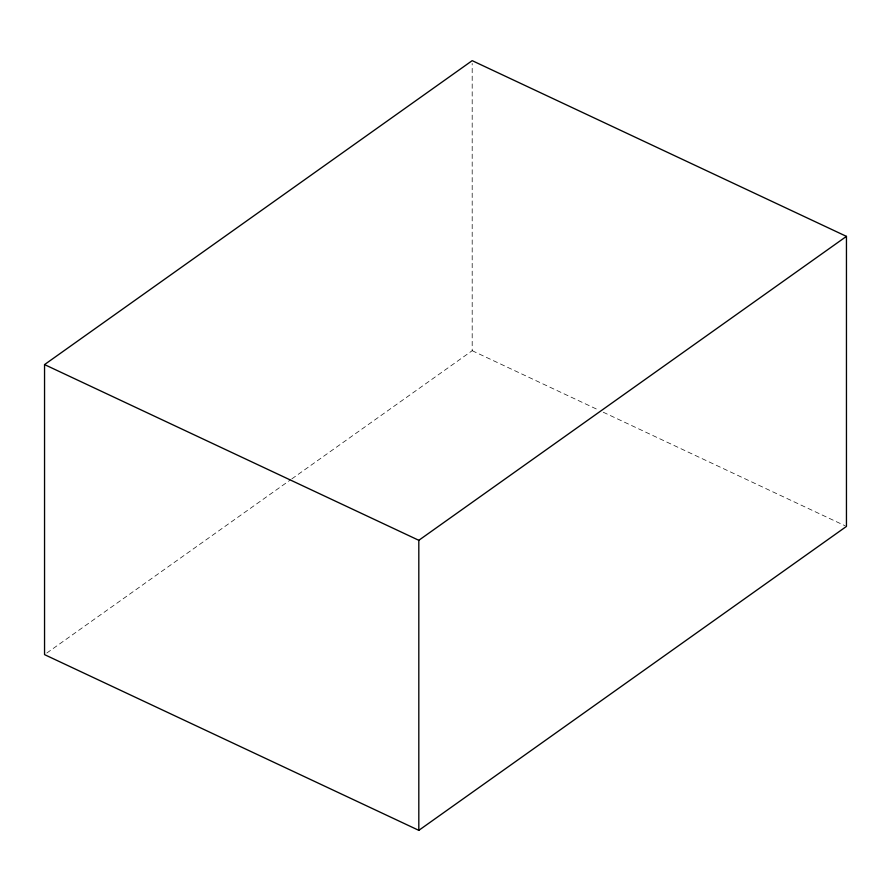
<?xml version="1.0" encoding="UTF-8"?>
<svg xmlns="http://www.w3.org/2000/svg" width="891" height="891" viewBox="0 0 891 891"><rect width="100%" height="100%" fill="white"/><g stroke="black" fill="none" stroke-linecap="round" stroke-linejoin="round"><path stroke-width="0.67" stroke-dasharray="4.46 3.34" d="M46.822 653.014L290.7 479.692M291.836 478.879L472.185 350.698L472.185 63.428M472.185 350.698L598.206 409.86M603.24 412.221L845.191 525.813"/><path stroke-width="1.34" d="M44.55 364.586L472.185 60.655L846.45 236.371L846.45 526.414L418.815 830.345L44.55 654.629L44.55 364.586L418.815 540.302L846.45 236.371M418.815 540.302L418.815 830.345"/></g></svg>
